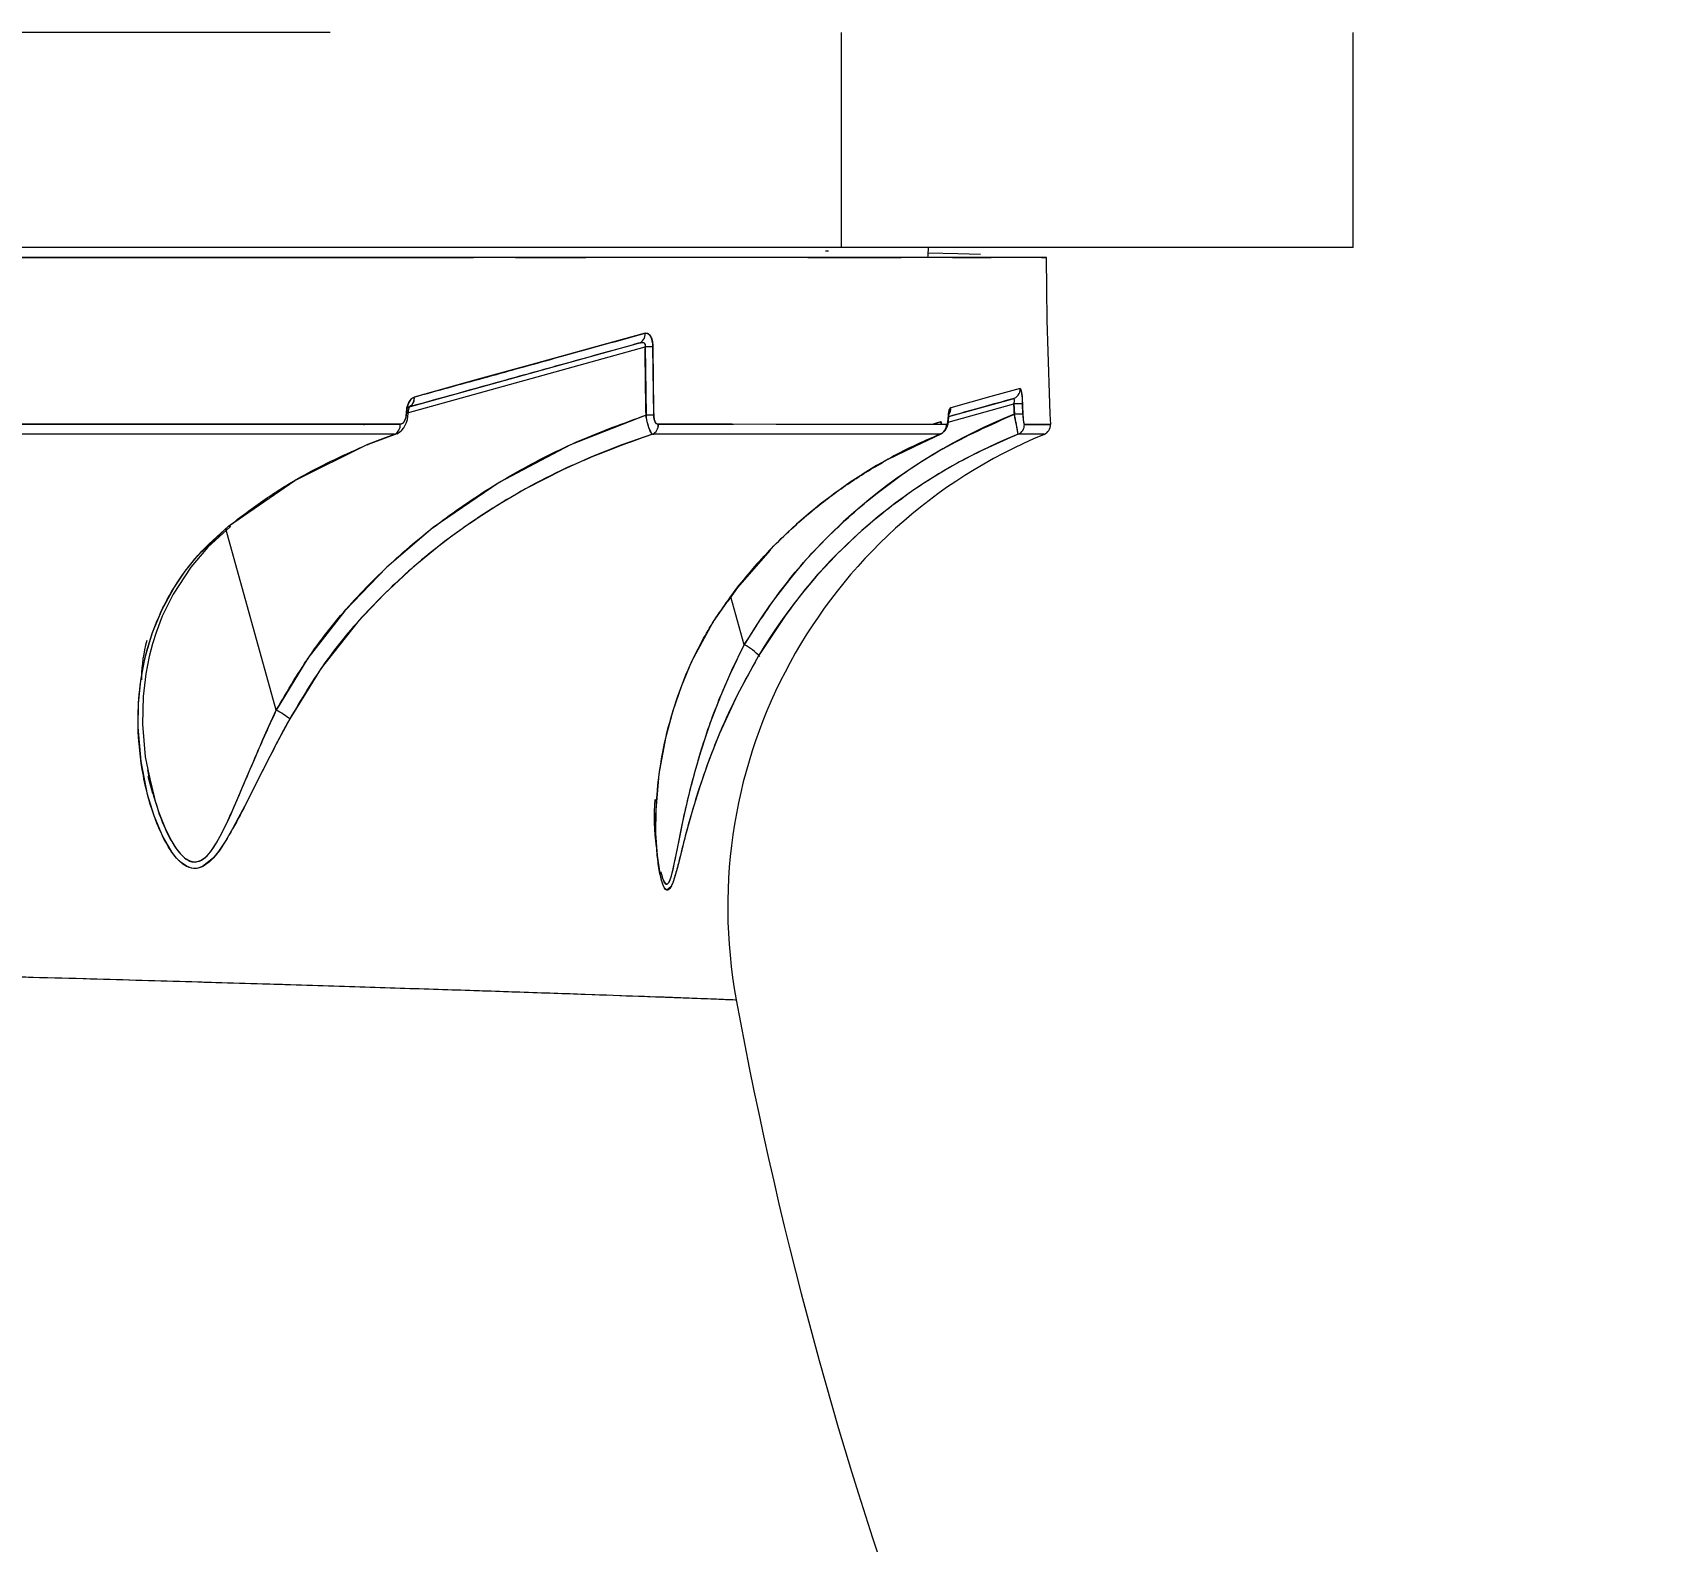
# Model space of a CAD drawing. Header units: millimetres. Extents: x -6879 to 7341, y -8047 to 7187.
# Drawn here: x 186.5 to 345.1, y -1683.3 to -1535.8 of the extents above; entities that cross this region are included whole.
import ezdxf

# ---------------------------------------------------------------- set-up
doc = ezdxf.new("R2010")
doc.units = ezdxf.units.MM
for name, color, linetype in [('DIKOM_ОБЪЕКТ', 7, 'Continuous'), ('DIKOM_РАЗМЕР_ЗОНА', 7, 'Continuous'), ('DIKOM_РАЗМЕР_ОБЪЕКТА', 7, 'Continuous')]:
    doc.layers.add(name, color=color, linetype=linetype)
doc.styles.add('style1', font='arial.ttf', dxfattribs={"width": 0.8})
doc.dimstyles.new('1-50', dxfattribs={"dimtxt": 300, "dimasz": 200, "dimexe": 100, "dimexo": 0, "dimgap": 100, "dimtad": 0, "dimdec": 0, "dimtxsty": 'style1', "dimcen": 0, "dimclrd": 7, "dimclre": 7, "dimadec": 1, "dimazin": 2, "dimtfac": 1, "dimtdec": 0, "dimtmove": 1, "dimatfit": 3, "dimfxl": 0, "dimlwd": 25, "dimlwe": 18, "dimarcsym": 0})

# ---------------------------------------------------------------- blocks, each defined once
blk = doc.blocks.new('*D19')
at = {"layer": 'Defpoints', "color": 0, "transparency": 16777216}
for p in [(5624.04, 6094.27), (-4435.35, 2864.29), (5624.04, -2640.11)]:
    blk.add_point(p, dxfattribs=at)
at = {"layer": 'DIKOM_РАЗМЕР_ОБЪЕКТА', "color": 7, "lineweight": 18, "transparency": 16777216}
for p, q in [((-4435.35, 2864.29), (-4435.35, 6194.27)), ((5624.04, -2640.11), (5624.04, 6194.27))]:
    blk.add_line(p, q, dxfattribs=at)
at = {"layer": 'DIKOM_РАЗМЕР_ОБЪЕКТА', "color": 7, "lineweight": 25, "transparency": 16777216}
for p, q in [((-4235.35, 6094.27), (2113.67, 6094.27)), ((5424.04, 6094.27), (3193.46, 6094.27))]:
    blk.add_line(p, q, dxfattribs=at)
at = {"layer": 'DIKOM_РАЗМЕР_ОБЪЕКТА', "color": 7, "transparency": 16777216}
for points in [[(-4235.35, 6127.6), (-4235.35, 6060.94), (-4435.35, 6094.27)], [(5424.04, 6127.6), (5424.04, 6060.94), (5624.04, 6094.27)]]:
    blk.add_solid(points, dxfattribs=at)
at = {"layer": 'DIKOM_РАЗМЕР_ОБЪЕКТА', "color": 0, "transparency": 16777216, "insert": (2653.56, 6094.27), "char_height": 300, "attachment_point": 5, "style": 'style1'}
blk.add_mtext('10100', dxfattribs=at)
blk = doc.blocks.new('*D17')
at = {"layer": 'Defpoints', "color": 0, "transparency": 16777216}
for p in [(-5935.35, 6990.27), (-5935.35, 998.27), (7340.79, -2830.86)]:
    blk.add_point(p, dxfattribs=at)
at = {"layer": 'DIKOM_РАЗМЕР_ЗОНА', "color": 7, "lineweight": 18, "transparency": 16777216}
for p, q in [((-5935.35, 998.27), (-5935.35, 7090.27)), ((7340.79, -2830.86), (7340.79, 7090.27))]:
    blk.add_line(p, q, dxfattribs=at)
at = {"layer": 'DIKOM_РАЗМЕР_ЗОНА', "color": 7, "lineweight": 25, "transparency": 16777216}
for p, q in [((-5735.35, 6990.27), (2016.67, 6990.27)), ((7140.79, 6990.27), (3096.46, 6990.27))]:
    blk.add_line(p, q, dxfattribs=at)
at = {"layer": 'DIKOM_РАЗМЕР_ЗОНА', "color": 7, "transparency": 16777216}
for points in [[(-5735.35, 7023.6), (-5735.35, 6956.94), (-5935.35, 6990.27)], [(7140.79, 7023.6), (7140.79, 6956.94), (7340.79, 6990.27)]]:
    blk.add_solid(points, dxfattribs=at)
at = {"layer": 'DIKOM_РАЗМЕР_ЗОНА', "color": 0, "transparency": 16777216, "insert": (2556.56, 6990.27), "char_height": 300, "attachment_point": 5, "style": 'style1'}
blk.add_mtext('13300', dxfattribs=at)

msp = doc.modelspace()

# ---------------------------------------------------------------- linework, layer by layer
at = {"layer": 'DIKOM_ОБЪЕКТ', "color": 7, "linetype": 'Continuous', "lineweight": 15}
for p, q in [((215.55, -1535.82), (-484.45, -1535.82)), ((265.55, -1556.82), (265.55, -1535.82)), ((315.55, -1556.82), (315.55, -1535.82)), ((265.55, -1556.82), (-534.45, -1556.82)), ((315.55, -1556.82), (265.55, -1556.82)), ((223.12, -1572.97), (246.35, -1566.53)), ((223.12, -1572.97), (246.35, -1566.53)), ((223.19, -1572.43), (245.69, -1566.19)), ((246.35, -1566.53), (246.43, -1573.21)), ((247.18, -1573.22), (247.1, -1566.55)), ((275.96, -1573.88), (282.39, -1572.1)), ((275.96, -1573.88), (282.39, -1572.1)), ((276.04, -1573.34), (282.27, -1571.61)), ((282.39, -1572.1), (282.43, -1573.12)), ((283.26, -1573.12), (283.22, -1572.1)), ((276.01, -1573.15), (275.98, -1573.19)), ((207.46, -1574.09), (207.46, -1574.09)), ((207.46, -1574.09), (207.46, -1574.09)), ((207.46, -1575.06), (207.46, -1575.06)), ((207.46, -1575.06), (207.46, -1575.06)), ((213.69, -1575.07), (213.69, -1575.07)), ((213.69, -1575.07), (213.69, -1575.07)), ((215.56, -1575.07), (215.56, -1575.07)), ((215.56, -1575.07), (215.56, -1575.07)), ((216.46, -1574.1), (216.46, -1574.1)), ((216.46, -1574.1), (216.46, -1574.1)), ((217.19, -1574.1), (217.19, -1574.1)), ((217.19, -1574.1), (217.19, -1574.1)), ((219.04, -1574.1), (218.81, -1574.17)), ((219.17, -1576.08), (221.86, -1575.07)), ((222.07, -1575.04), (219.28, -1576.09)), ((247.05, -1575.07), (247.18, -1575.07)), ((254.97, -1574.1), (254.97, -1574.1)), ((254.97, -1574.1), (254.97, -1574.1)), ((254.97, -1575.08), (254.97, -1575.08)), ((254.97, -1575.08), (254.97, -1575.08)), ((263.97, -1575.08), (263.97, -1575.08)), ((263.97, -1575.08), (263.97, -1575.08)), ((270.03, -1577.54), (275.19, -1575.08)), ((275.26, -1575.07), (270.09, -1577.5)), ((273.27, -1574.11), (273.27, -1574.11)), ((273.27, -1574.11), (273.27, -1574.11)), ((275.26, -1573.86), (274.45, -1574.11)), ((275.19, -1575.08), (275.24, -1575.04)), ((275.28, -1574.11), (275.26, -1573.86)), ((275.28, -1574.07), (275.28, -1574.07)), ((275.28, -1574.07), (275.28, -1574.07)), ((210.29, -1602.04), (205.37, -1584.32)), ((210.29, -1602.04), (205.37, -1584.32)), ((258.57, -1586.4), (255.38, -1590.05)), ((255.38, -1590.05), (254.44, -1591.38)), ((254.72, -1590.96), (254.72, -1590.95)), ((254.72, -1590.96), (254.72, -1590.95)), ((256.02, -1595.65), (254.73, -1590.97)), ((256.02, -1595.65), (254.73, -1590.97)), ((255.36, -1590.08), (255.32, -1590.1)), ((198.23, -1610.19), (197.76, -1608.52)), ((198.12, -1609.68), (198.22, -1610.18))]:
    msp.add_line(p, q, dxfattribs=at)
at = {"layer": 'DIKOM_ОБЪЕКТ', "color": 7, "linetype": 'Continuous', "lineweight": 15, "flags": 128}
for points in [[(182.13, -1557.82), (190.2, -1557.82), (197.37, -1557.82), (203.72, -1557.82), (209.28, -1557.82), (214.11, -1557.82), (218.37, -1557.82), (221.96, -1557.82), (224.91, -1557.82), (226.54, -1557.82), (227.91, -1557.82), (228.92, -1557.82), (229.3, -1557.82), (229.46, -1557.82), (229.53, -1557.82), (229.56, -1557.82), (229.57, -1557.82), (229.58, -1557.82)], [(216.46, -1557.82), (217.69, -1557.82), (219.68, -1557.82), (221.55, -1557.82), (223.31, -1557.82), (224.95, -1557.82), (226.49, -1557.82), (227.83, -1557.82)], [(233.68, -1557.82), (236.12, -1557.82), (238.61, -1557.82), (240.07, -1557.82), (240.55, -1557.82)], [(262.26, -1557.82), (266.15, -1557.82), (267.09, -1557.82), (268.01, -1557.82), (268.89, -1557.82), (269.74, -1557.82), (270.56, -1557.82), (271.35, -1557.82), (271.37, -1557.82)], [(263.97, -1557.15), (264.18, -1557.16), (264.28, -1557.16)], [(273.98, -1557.34), (274.01, -1557.34), (276.92, -1557.41), (279.12, -1557.47)], [(246.33, -1565.21), (241.26, -1566.61), (235.64, -1568.16), (230.03, -1569.71), (223.77, -1571.44)], [(247.1, -1566.55), (247.08, -1566.23), (247.03, -1565.94), (246.95, -1565.68), (246.85, -1565.47), (246.6, -1565.23), (246.33, -1565.21)], [(246.35, -1566.53), (246.38, -1566.45), (246.38, -1566.38), (246.38, -1566.31), (246.35, -1566.26), (246.28, -1566.19), (246.16, -1566.15), (245.69, -1566.19)], [(223.77, -1571.44), (223.49, -1571.62), (223.25, -1571.96), (223.08, -1572.44), (223.01, -1573)], [(282.99, -1570.61), (280.14, -1571.4), (276.22, -1572.48)], [(282.27, -1571.61), (282.42, -1571.56), (282.51, -1571.51)], [(282.39, -1572.1), (282.42, -1571.98), (282.44, -1571.87), (282.45, -1571.78), (282.44, -1571.71), (282.41, -1571.66), (282.38, -1571.62), (282.27, -1571.61)], [(283.22, -1572.1), (283.19, -1572.1), (283.16, -1572.1)], [(246.43, -1573.21), (239.05, -1576.1), (232.06, -1579.78), (225.61, -1584.2), (221.1, -1588.06), (217, -1592.32), (213.39, -1596.97), (210.29, -1602.04)], [(223.01, -1573), (223, -1573.22), (222.96, -1573.43), (222.83, -1573.78), (222.63, -1574.01), (222.41, -1574.1)], [(223.44, -1572.31), (223.32, -1572.38), (223.24, -1572.54), (223.19, -1572.77), (223.16, -1573.04)], [(247.62, -1574.1), (247.47, -1574.05), (247.33, -1573.87), (247.27, -1573.74), (247.22, -1573.58), (247.19, -1573.41), (247.18, -1573.22)], [(275.97, -1573.44), (275.95, -1573.71), (275.91, -1573.92), (275.86, -1574.06), (275.79, -1574.11)], [(276, -1573.55), (276, -1573.51), (275.97, -1573.44)], [(275.97, -1573.44), (276, -1573.51), (276, -1573.55)], [(275.98, -1573.6), (275.98, -1573.58), (275.99, -1573.56)], [(276.2, -1572.76), (276.21, -1572.65), (276.22, -1572.48)], [(283.26, -1573.12), (283.28, -1573.5), (283.29, -1573.52)], [(221.86, -1575.07), (212.31, -1575.07), (202.11, -1575.06), (191.26, -1575.06), (179.85, -1575.06)], [(222.41, -1574.1), (217.65, -1574.1), (212.29, -1574.1), (207.05, -1574.09), (206.32, -1574.09), (205.59, -1574.09), (204.84, -1574.09), (204.09, -1574.09), (203.33, -1574.09), (202.56, -1574.09), (200.62, -1574.09), (198.01, -1574.09), (194.72, -1574.09), (190.7, -1574.09), (185.92, -1574.09), (180.35, -1574.09)], [(247.05, -1575.07), (244.08, -1576.1), (241.11, -1577.28), (238.29, -1578.55), (234.66, -1580.42), (231.96, -1581.99), (229.28, -1583.74), (226.74, -1585.57), (223.67, -1588.06), (220.87, -1590.66), (218.27, -1593.4), (214.68, -1597.93), (211.6, -1602.89)], [(219.17, -1576.08), (220.18, -1575.68), (221.86, -1575.07)], [(222.27, -1574.68), (222.33, -1574.55), (222.33, -1574.54)], [(275.19, -1575.08), (272.12, -1575.08), (268.47, -1575.08), (264.19, -1575.08), (259.2, -1575.08), (253.5, -1575.07), (247.05, -1575.07)], [(247.62, -1574.1), (247.62, -1574.26), (247.61, -1574.32)], [(247.62, -1574.1), (253.75, -1574.1), (254.97, -1574.1)], [(275.79, -1574.11), (272.43, -1574.11), (268.47, -1574.11), (263.9, -1574.11), (259.16, -1574.11), (253.75, -1574.1), (247.62, -1574.1)], [(285.33, -1575.08), (284.71, -1575.08), (282.79, -1575.08)], [(283.41, -1574.11), (285.32, -1574.11), (285.96, -1574.11)], [(285.96, -1574.11), (285.32, -1574.11), (283.41, -1574.11)], [(205.63, -1584.06), (212.11, -1579.58), (219.17, -1576.08)], [(219.28, -1576.09), (219.25, -1576.1), (219.17, -1576.08)], [(219.17, -1576.08), (219.25, -1576.1), (219.28, -1576.09)], [(270.09, -1577.5), (267.74, -1578.89), (266.93, -1579.45)], [(270.03, -1577.54), (270.09, -1577.51), (270.09, -1577.5)], [(270.09, -1577.5), (270.09, -1577.51), (270.03, -1577.54)], [(211.6, -1602.89), (210.29, -1605.36), (209.01, -1607.84), (207.81, -1610.21), (207.18, -1611.46), (206.58, -1612.6), (206.02, -1613.63), (205.35, -1614.78), (204.73, -1615.73), (204.14, -1616.47), (203.08, -1617.32), (202.54, -1617.49), (202, -1617.47), (201.5, -1617.28), (200.99, -1616.93), (200.55, -1616.49), (200.11, -1615.94), (199.17, -1614.32), (198.35, -1612.36), (197.71, -1610.26), (197.07, -1607.04), (196.79, -1603.69), (196.83, -1601.41), (197.06, -1599.12), (197.49, -1596.86), (198.2, -1594.46), (199.13, -1592.21), (200.28, -1590.1), (201.4, -1588.46), (202.64, -1586.92), (205.63, -1584.06)], [(205.81, -1584.1), (203.61, -1586.12), (201.94, -1588.07), (200.2, -1590.71), (199.15, -1592.86), (198.54, -1594.46), (198.2, -1595.54), (197.88, -1596.78), (197.54, -1598.49), (197.29, -1600.69), (197.22, -1603.39), (197.48, -1606.59), (198.12, -1609.68)], [(205.81, -1584.1), (205.76, -1584.11), (205.63, -1584.06)], [(205.63, -1584.06), (205.76, -1584.11), (205.81, -1584.1)], [(257.43, -1596.72), (255.37, -1600.51), (253.62, -1604.32), (252.61, -1606.85), (251.73, -1609.38), (250.98, -1611.8), (250.62, -1613.06), (250.3, -1614.23), (250.03, -1615.29), (249.72, -1616.49), (249.46, -1617.49), (249.24, -1618.3), (249.04, -1618.89), (248.85, -1619.31), (248.46, -1619.63), (248.28, -1619.47), (248.09, -1619.12), (247.94, -1618.65), (247.8, -1618.03), (247.54, -1616.25), (247.4, -1614.09), (247.42, -1611.79), (247.72, -1608.27), (248.39, -1604.62), (249.07, -1602.08), (249.92, -1599.62), (250.92, -1597.25), (252.95, -1593.48), (255.32, -1590.1)], [(255.32, -1590.1), (255.37, -1590.07), (255.38, -1590.05)], [(247.93, -1618.08), (248.02, -1618.38), (248.2, -1618.82), (248.38, -1619.02), (248.57, -1618.98), (248.66, -1618.86), (248.75, -1618.68), (248.91, -1618.21), (249.09, -1617.54), (249.5, -1615.54), (249.97, -1613.23), (250.51, -1610.79), (250.87, -1609.35), (251.23, -1608), (251.78, -1606.11), (252.3, -1604.5), (252.74, -1603.25), (253.74, -1600.63), (254.82, -1598.12), (256.02, -1595.65)], [(197.71, -1607.85), (197.9, -1608.91), (198.31, -1610.5), (198.81, -1612.04), (199.45, -1613.65), (200.08, -1614.88), (200.49, -1615.53), (200.89, -1616.04), (201.35, -1616.48), (201.84, -1616.77), (202.37, -1616.87), (202.89, -1616.73), (203.38, -1616.4), (203.88, -1615.85), (204.44, -1615.01), (205, -1614), (205.54, -1612.88), (205.87, -1612.15), (206.24, -1611.33), (206.63, -1610.42), (207.06, -1609.4), (207.74, -1607.81), (208.15, -1606.84), (208.38, -1606.31), (208.5, -1606.03), (208.56, -1605.89), (208.59, -1605.82), (208.61, -1605.79), (208.62, -1605.77), (208.62, -1605.76), (208.62, -1605.76), (208.62, -1605.75), (208.63, -1605.75), (208.63, -1605.75), (208.63, -1605.75), (208.63, -1605.75), (208.63, -1605.75), (208.63, -1605.75), (208.63, -1605.75), (208.63, -1605.75), (208.72, -1605.54), (208.99, -1604.91), (209.44, -1603.9), (210.29, -1602.04)], [(182.8, -1628.02), (187.15, -1628.14), (191.71, -1628.26), (195.88, -1628.38), (200.17, -1628.5), (203.06, -1628.59), (205.81, -1628.67), (208.43, -1628.75), (210.91, -1628.82), (213.28, -1628.89), (215.52, -1628.96), (217.64, -1629.03), (223.8, -1629.23), (229.21, -1629.4), (233.93, -1629.56), (238.48, -1629.72), (242.4, -1629.86), (245.71, -1629.98), (249.17, -1630.1), (251.81, -1630.2), (253.71, -1630.27), (254.55, -1630.3)], [(249.82, -1630.13), (248.2, -1630.07), (247.18, -1630.03)]]:
    msp.add_lwpolyline(points, dxfattribs=at)
at = {"layer": 'DIKOM_ОБЪЕКТ', "color": 7, "linetype": 'Continuous', "lineweight": 15}
for centre, radius, start, end in [((264.03, -1556.82), 10, 354.1663, 0), ((655.55, -1556.82), 370, 180.1544, 182.6788), ((655.55, -1556.82), 370, 180.1544, 182.6788), ((245.41, -1565.31), 0.931, 288.5522, 6.5051), ((245.41, -1565.31), 0.931, 288.5522, 6.5051), ((245.41, -1565.31), 0.931, 288.5522, 6.5051), ((246.43, -1577.37), 10.84, 86.4685, 90.4204), ((246.43, -1577.37), 10.84, 86.4685, 90.4204), ((246.74, -1571.08), 4.55, 85.4296, 87.4243), ((222.87, -1571.59), 0.919, 301.8218, 9.6107), ((222.82, -1571.57), 0.96, 306.0339, 8.0344), ((282, -1570.66), 0.995, 285.6947, 2.4915), ((282, -1570.66), 0.995, 285.6947, 2.4915), ((282.83, -1579.47), 7.38, 87.0107, 93.4196), ((282.83, -1579.47), 7.38, 87.0107, 93.4196), ((279.65, -1571.78), 3.59, 354.8777, 18.3744), ((220.93, -1573.12), 2.24, 301.1353, 1.9648), ((246.72, -1584.79), 11.58, 87.7167, 91.4111), ((250.64, -1572.96), 4.21, 183.3919, 209.3062), ((246.72, -1584.79), 11.58, 87.7167, 91.4111), ((302.24, -1623.09), 53.76, 111.6275, 149.2991), ((274.29, -1573.69), 1.71, 317.3962, 4.8661), ((277.42, -1573.24), 1.46, 147.8049, 187.9811), ((275.23, -1573.34), 0.798, 344.8135, 9.3828), ((275.22, -1572.54), 1, 322.6434, 3.1352), ((282.89, -1580.57), 7.47, 87.2272, 93.5626), ((282.89, -1580.57), 7.47, 87.2272, 93.5626), ((252.48, -1579.91), 30.7, 9.0354, 12.7839), ((285.93, -1573.29), 2.67, 176.2416, 197.4012), ((221.39, -1574.17), 1.02, 297.9619, 4.0868), ((221.39, -1574.17), 1.02, 297.9618, 4.0868), ((246.62, -1574.16), 1.01, 295.5892, 3.5055), ((246.62, -1574.16), 1.01, 295.5892, 3.5054), ((304.37, -1621.28), 49.95, 112.4064, 190.4324), ((301.93, -1623.22), 51.8, 111.676, 149.2246), ((293.36, -1619.86), 48.33, 112.089, 118.8669), ((274.79, -1574.16), 1, 293.2194, 2.8858), ((274.79, -1574.16), 1, 293.2194, 2.8858), ((282.41, -1574.16), 1, 292.6299, 2.7296), ((282.41, -1574.16), 1, 292.6299, 2.7296), ((282.41, -1574.16), 1, 292.6299, 2.7296), ((284.96, -1574.16), 1, 292.4377, 2.6788), ((293.8, -1620.29), 48.92, 119.0711, 141.8774), ((212.46, -1599.18), 15.35, 165.1403, 178.669), ((255.97, -1595.76), 0.0105, 186.8928, 228.4876), ((255.97, -1595.76), 0.0107, 186.98, 227.3247), ((253.65, -1600.4), 5.31, 42.8741, 63.442), ((253.65, -1600.4), 5.31, 42.8741, 63.442), ((206.11, -1610.09), 9.07, 52.2544, 62.5621), ((206.11, -1610.09), 9.07, 52.2544, 62.5621), ((268.58, -1612.37), 21.36, 175.6434, 188.1018), ((655.55, -1556.82), 407, 190.4054, 200.5946), ((655.55, -1556.82), 407, 190.4054, 200.5946)]:
    msp.add_arc(centre, radius, start, end, dxfattribs=at)
for points, knots in [([(285.09, -1557.82), (285.09, -1557.82), (285.55, -1557.82), (285.64, -1557.82), (285.24, -1557.82), (283.71, -1557.82), (281.23, -1557.82), (277.77, -1557.82), (273.32, -1557.82), (268, -1557.82), (261.87, -1557.82), (255.01, -1557.82), (247.35, -1557.82), (238.91, -1557.82), (229.51, -1557.82), (219.1, -1557.82), (207.62, -1557.82), (195.28, -1557.82), (182.14, -1557.82), (168.29, -1557.82), (154.04, -1557.82), (139.46, -1557.82), (124.58, -1557.82), (109.11, -1557.82), (93.09, -1557.82), (81.98, -1557.82), (76.42, -1557.82)], [0, 0, 0, 0, 0.000602, 0.042955, 0.087867, 0.132514, 0.177008, 0.221453, 0.265955, 0.310619, 0.352979, 0.395326, 0.437435, 0.479398, 0.521304, 0.565786, 0.610408, 0.655279, 0.700226, 0.744901, 0.789408, 0.831314, 0.873253, 0.915314, 0.957587, 1, 1, 1, 1]), ([(218.04, -1557.82), (217.97, -1557.82), (217.52, -1557.82), (216.94, -1557.82), (216.46, -1557.82)], [0, 0, 0, 0, 0.157102, 1, 1, 1, 1]), ([(234.92, -1557.82), (234.88, -1557.82), (234.49, -1557.82), (233.86, -1557.82), (233.3, -1557.82)], [0, 0, 0, 0, 0.09928, 1, 1, 1, 1]), ([(233.74, -1557.82), (234.17, -1557.82), (236.07, -1557.82), (238.21, -1557.82), (240.21, -1557.82), (240.44, -1557.82), (240.55, -1557.82)], [0, 0, 0, 0, 0.089095, 0.391458, 0.694751, 1, 1, 1, 1]), ([(276.38, -1557.82), (277.12, -1557.82), (278.61, -1557.82), (279.63, -1557.82), (280.15, -1557.82)], [0, 0, 0, 0, 0.496092, 1, 1, 1, 1]), ([(223.77, -1571.44), (226.06, -1570.81), (230.63, -1569.55), (238.29, -1567.43), (243.28, -1566.05), (246.33, -1565.21)], [0, 0, 0, 0, 0.280102, 0.559981, 1, 1, 1, 1]), ([(246.33, -1565.21), (246.43, -1565.2), (246.63, -1565.19), (246.9, -1565.49), (247.07, -1565.99), (247.09, -1566.36), (247.1, -1566.55)], [0, 0, 0, 0, 0.281404, 0.56142, 0.780752, 1, 1, 1, 1]), ([(245.69, -1566.19), (243.78, -1566.72), (239.94, -1567.79), (232.56, -1569.83), (226.74, -1571.45), (223.19, -1572.43)], [0, 0, 0, 0, 0.280104, 0.559984, 1, 1, 1, 1]), ([(246.35, -1566.53), (246.36, -1566.5), (246.38, -1566.45), (246.39, -1566.38), (246.38, -1566.3), (246.33, -1566.22), (246.24, -1566.17), (246.03, -1566.12), (245.84, -1566.16), (245.69, -1566.19)], [0, 0, 0, 0, 0.0709591, 0.1347665, 0.1946828, 0.2884223, 0.3981315, 0.5275723, 1, 1, 1, 1]), ([(246.43, -1573.21), (246.41, -1571.96), (246.37, -1569.74), (246.35, -1567.51), (246.35, -1566.53)], [0, 0, 0, 0, 0.559999, 1, 1, 1, 1]), ([(247.1, -1566.55), (247.11, -1567.79), (247.12, -1570.02), (247.16, -1572.24), (247.18, -1573.22)], [0, 0, 0, 0, 0.5599988, 1, 1, 1, 1]), ([(223.01, -1573), (223.03, -1572.78), (223.07, -1572.35), (223.27, -1571.87), (223.51, -1571.56), (223.69, -1571.48), (223.77, -1571.44)], [0, 0, 0, 0, 0.279538, 0.558987, 0.77954, 1, 1, 1, 1]), ([(282.27, -1571.61), (281.28, -1571.89), (279.63, -1572.35), (277.03, -1573.07), (275.98, -1573.36)], [0, 0, 0, 0, 0.595607, 1, 1, 1, 1]), ([(282.39, -1572.1), (282.41, -1572.03), (282.44, -1571.92), (282.45, -1571.79), (282.44, -1571.7), (282.41, -1571.64), (282.35, -1571.6), (282.29, -1571.61), (282.27, -1571.61)], [0, 0, 0, 0, 0.255493, 0.372369, 0.487092, 0.64338, 0.813034, 1, 1, 1, 1]), ([(282.43, -1573.12), (282.42, -1572.93), (282.4, -1572.59), (282.39, -1572.25), (282.39, -1572.1)], [0, 0, 0, 0, 0.56, 1, 1, 1, 1]), ([(282.99, -1570.61), (283.02, -1570.63), (283.07, -1570.67), (283.14, -1571.07), (283.2, -1571.58), (283.21, -1571.93), (283.22, -1572.1)], [0, 0, 0, 0, 0.280812, 0.560297, 0.779996, 1, 1, 1, 1]), ([(283.22, -1572.1), (283.23, -1572.29), (283.24, -1572.63), (283.25, -1572.97), (283.26, -1573.12)], [0, 0, 0, 0, 0.56, 1, 1, 1, 1]), ([(210.29, -1602.04), (211.41, -1600.12), (213.64, -1596.3), (217.88, -1591.16), (222.62, -1586.52), (227.92, -1582.35), (233.71, -1578.7), (239.91, -1575.56), (244.26, -1573.99), (246.43, -1573.21)], [0, 0, 0, 0, 0.1401718, 0.2793949, 0.4196368, 0.5598762, 0.7062608, 0.8534701, 1, 1, 1, 1]), ([(222.41, -1574.1), (222.49, -1574.08), (222.67, -1574.03), (222.86, -1573.74), (222.99, -1573.39), (223, -1573.13), (223.01, -1573)], [0, 0, 0, 0, 0.280155, 0.559983, 0.779965, 1, 1, 1, 1]), ([(247.05, -1575.07), (247, -1575.02), (246.89, -1574.92), (246.71, -1574.45), (246.55, -1573.85), (246.47, -1573.42), (246.43, -1573.21)], [0, 0, 0, 0, 0.264843, 0.545473, 0.773874, 1, 1, 1, 1]), ([(247.18, -1573.22), (247.19, -1573.36), (247.21, -1573.64), (247.34, -1573.93), (247.49, -1574.08), (247.58, -1574.1), (247.62, -1574.1)], [0, 0, 0, 0, 0.278382, 0.557273, 0.778508, 1, 1, 1, 1]), ([(256.02, -1595.65), (257.22, -1593.79), (259.59, -1590.07), (264, -1585.12), (269.23, -1580.48), (275.34, -1576.29), (280.06, -1574.17), (282.43, -1573.12)], [0, 0, 0, 0, 0.187003, 0.372934, 0.560399, 0.780089, 1, 1, 1, 1]), ([(275.79, -1574.11), (275.82, -1574.1), (275.87, -1574.07), (275.94, -1573.86), (275.96, -1573.6), (275.97, -1573.44)], [0, 0, 0, 0, 0.280659, 0.561278, 1, 1, 1, 1]), ([(275.97, -1573.44), (275.98, -1573.3), (276, -1573.01), (276.08, -1572.62), (276.17, -1572.54), (276.22, -1572.48)], [0, 0, 0, 0, 0.280977, 0.561592, 1, 1, 1, 1]), ([(282.79, -1575.08), (282.79, -1575.03), (282.78, -1574.94), (282.68, -1574.4), (282.56, -1573.76), (282.47, -1573.33), (282.43, -1573.12)], [0, 0, 0, 0, 0.280321, 0.563359, 0.783719, 1, 1, 1, 1]), ([(283.26, -1573.12), (283.27, -1573.26), (283.28, -1573.55), (283.33, -1573.88), (283.37, -1574.08), (283.4, -1574.1), (283.41, -1574.11)], [0, 0, 0, 0, 0.279185, 0.557769, 0.778268, 1, 1, 1, 1]), ([(221.86, -1575.07), (218.31, -1575.07), (211.22, -1575.06), (200.43, -1575.06), (189.99, -1575.06), (183.23, -1575.06), (179.85, -1575.06)], [0, 0, 0, 0, 0.280207, 0.559927, 0.779774, 1, 1, 1, 1]), ([(180.35, -1574.09), (184.64, -1574.09), (193.22, -1574.09), (204.32, -1574.09), (214.07, -1574.1), (219.63, -1574.1), (222.41, -1574.1)], [0, 0, 0, 0, 0.2802031, 0.5599222, 0.7797708, 1, 1, 1, 1]), ([(247.05, -1575.07), (244.35, -1576.05), (238.94, -1578), (231.37, -1582.16), (224.86, -1586.84), (219.48, -1591.9), (215.07, -1597.06), (212.76, -1600.94), (211.6, -1602.89)], [0, 0, 0, 0, 0.187156, 0.374422, 0.561169, 0.70821, 0.853789, 1, 1, 1, 1]), ([(263.04, -1575.08), (262.56, -1575.08), (260.08, -1575.08), (254.88, -1575.08), (249.66, -1575.07), (247.05, -1575.07)], [0, 0, 0, 0, 0.106724, 0.552756, 1, 1, 1, 1]), ([(282.79, -1575.08), (280.87, -1575.93), (277.01, -1577.63), (271.66, -1581.05), (266.45, -1585.28), (261.52, -1590.44), (258.8, -1594.62), (257.43, -1596.72)], [0, 0, 0, 0, 0.18683, 0.373027, 0.560669, 0.779993, 1, 1, 1, 1]), ([(205.63, -1584.06), (206.81, -1583.16), (209.15, -1581.37), (213.62, -1578.59), (217.07, -1577.04), (219.17, -1576.08)], [0, 0, 0, 0, 0.281303, 0.560661, 1, 1, 1, 1]), ([(255.32, -1590.1), (256.49, -1588.7), (258.82, -1585.91), (262.6, -1582.53), (266.33, -1579.72), (268.8, -1578.27), (270.03, -1577.54)], [0, 0, 0, 0, 0.2803753, 0.5589556, 0.7788456, 1, 1, 1, 1]), ([(211.6, -1602.89), (211.07, -1603.87), (210.02, -1605.84), (208.54, -1608.77), (207.1, -1611.63), (205.67, -1614.33), (204.34, -1616.38), (203.04, -1617.48), (201.9, -1617.58), (200.7, -1616.8), (199.58, -1615.24), (198.27, -1612.43), (197.17, -1608.47), (196.7, -1604.03), (196.87, -1600.07), (197.45, -1596.66), (198.55, -1593.28), (200.24, -1589.98), (202.54, -1586.81), (204.6, -1584.98), (205.63, -1584.06)], [0, 0, 0, 0, 0.049751, 0.099573, 0.149619, 0.199743, 0.250486, 0.282692, 0.315055, 0.347309, 0.395399, 0.44285, 0.536287, 0.629823, 0.691631, 0.753322, 0.815258, 0.876671, 0.938398, 1, 1, 1, 1]), ([(257.43, -1596.72), (256.51, -1598.38), (254.67, -1601.71), (252.57, -1606.77), (251.17, -1611.01), (250.25, -1614.37), (249.7, -1616.6), (249.25, -1618.3), (248.86, -1619.42), (248.43, -1619.81), (248.02, -1619.08), (247.71, -1617.69), (247.49, -1616.03), (247.35, -1613.61), (247.43, -1610.37), (247.96, -1606.32), (248.95, -1602.2), (250.46, -1598.08), (252.51, -1593.97), (254.38, -1591.39), (255.32, -1590.1)], [0, 0, 0, 0, 0.082439, 0.165075, 0.248337, 0.295304, 0.342792, 0.374606, 0.40678, 0.439103, 0.475515, 0.511259, 0.546801, 0.582235, 0.65244, 0.722601, 0.792031, 0.861423, 0.930827, 1, 1, 1, 1]), ([(247.88, -1617.82), (247.93, -1618.05), (248.08, -1618.68), (248.4, -1619.19), (248.76, -1618.82), (249.07, -1617.66), (249.43, -1615.92), (249.87, -1613.64), (250.62, -1610.2), (251.79, -1605.88), (253.58, -1600.73), (255.21, -1597.34), (256.02, -1595.65)], [0, 0, 0, 0, 0.035561, 0.096981, 0.158199, 0.22099, 0.284906, 0.38227, 0.479776, 0.65394, 0.827313, 1, 1, 1, 1]), ([(197.86, -1608.43), (198.15, -1609.71), (198.63, -1611.82), (199.76, -1614.42), (200.73, -1615.98), (201.66, -1616.76), (202.41, -1616.95), (203.18, -1616.64), (204.11, -1615.65), (205.13, -1613.81), (206.26, -1611.29), (207.47, -1608.45), (208.79, -1605.35), (209.79, -1603.14), (210.29, -1602.04)], [0, 0, 0, 0, 0.14483, 0.237814, 0.329866, 0.374768, 0.419001, 0.462997, 0.507523, 0.597628, 0.689069, 0.781415, 0.890661, 1, 1, 1, 1]), ([(113.18, -1626.41), (118.23, -1626.51), (128.34, -1626.71), (142.68, -1627.03), (156.4, -1627.35), (169.39, -1627.67), (181.58, -1627.98), (192.69, -1628.29), (202.75, -1628.58), (211.82, -1628.85), (220.11, -1629.11), (227.6, -1629.35), (234.49, -1629.58), (240.64, -1629.79), (245.88, -1629.98), (249.98, -1630.13), (252.97, -1630.24), (254.7, -1630.31), (255.42, -1630.34), (255.22, -1630.33), (255.21, -1630.33)], [0, 0, 0, 0, 0.058276, 0.116614, 0.175164, 0.23408, 0.292903, 0.351376, 0.406331, 0.461245, 0.516245, 0.571463, 0.627007, 0.68878, 0.750201, 0.81146, 0.872745, 0.934245, 0.996144, 1, 1, 1, 1])]:
    msp.add_open_spline(points, degree=3, knots=knots, dxfattribs=at)
for points in [[(219.04, -1574.1), (218.81, -1574.17)], [(222.4, -1574.05), (222.37, -1574.2)], [(254.85, -1574.1), (247.62, -1574.1)], [(275.26, -1573.86), (274.43, -1574.11)], [(275.24, -1575.04), (275.19, -1575.08)], [(275.26, -1573.86), (275.28, -1574.11)], [(197.12, -1598.8), (197.11, -1599.08)]]:
    msp.add_open_spline(points, degree=1, dxfattribs=at)

# ---------------------------------------------------------------- dimensions: what is measured, and where the dimension line sits
at = {"layer": 'DIKOM_РАЗМЕР_ЗОНА'}
dim = msp.add_linear_dim(base=(-5935.35, 6990.27), p1=(7340.79, -2830.86), p2=(-5935.35, 998.27), text='13300', dimstyle='1-50', override={"dimscale": 1, "dimtix": 0, "dimtofl": 1, "dimtmove": 1, "dimatfit": 3}, dxfattribs=at)
dim.commit()
dim.dimension.update_dxf_attribs({"geometry": '*D17', "text_midpoint": (2556.56, 6990.27), "dimtype": 160})
at = {"layer": 'DIKOM_РАЗМЕР_ОБЪЕКТА'}
dim = msp.add_linear_dim(base=(5624.04, 6094.27), p1=(-4435.35, 2864.29), p2=(5624.04, -2640.11), text='10100', dimstyle='1-50', override={"dimscale": 1, "dimtix": 0, "dimtofl": 1, "dimtmove": 1, "dimatfit": 3}, dxfattribs=at)
dim.commit()
dim.dimension.update_dxf_attribs({"geometry": '*D19', "text_midpoint": (2653.56, 6094.27), "dimtype": 160})

doc.saveas('drawing.dxf')
